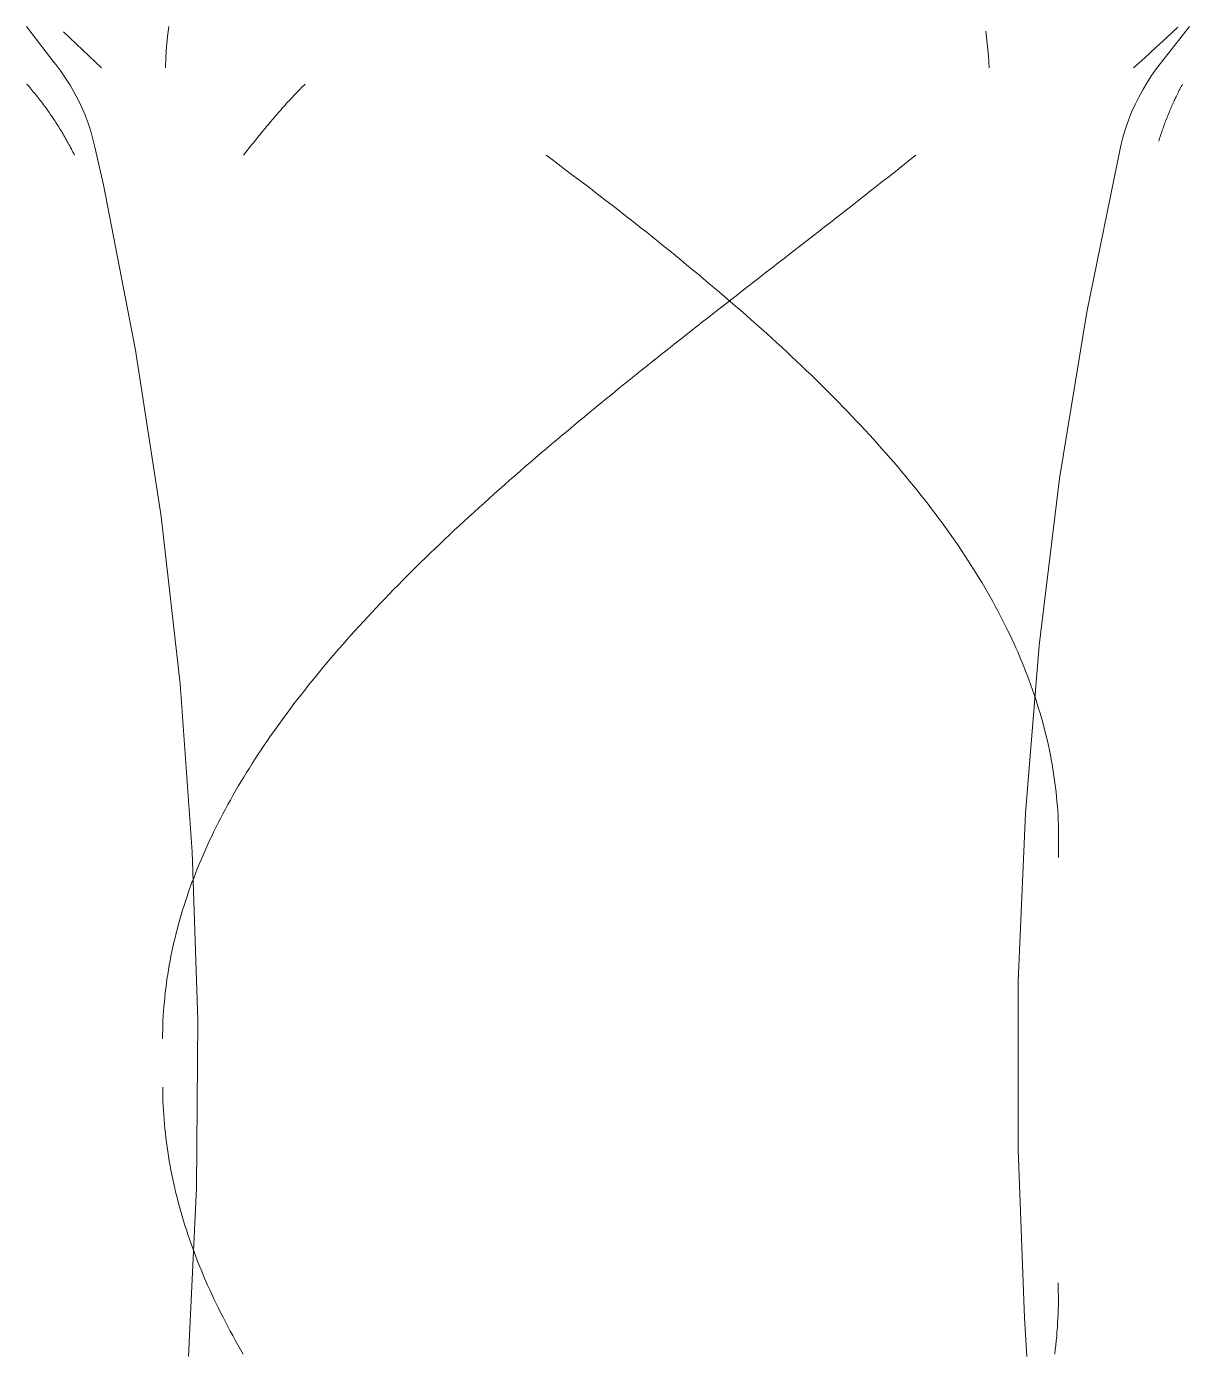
# Model space of a CAD drawing. Header units: inches. Extents: x -55396 to -733, y -290 to 853.
# Drawn here: x -54951.03 to -54939.93, y 101.31 to 114 of the extents above; entities that cross this region are included whole.
import ezdxf

# ---------------------------------------------------------------- set-up
doc = ezdxf.new("R2010")
doc.units = ezdxf.units.IN
doc.header["$MEASUREMENT"] = 0
doc.layers.add('Q-SPCQ', color=91, linetype='Continuous', lineweight=9)

# ---------------------------------------------------------------- blocks, each defined once
blk = doc.blocks.new('FP_276-Section 1')
at = {"layer": 'Q-SPCQ'}
for p, q in [((21711.469, 112.774), (21711.527, 112.731)), ((21711.527, 112.731), (21711.585, 112.687)), ((21711.585, 112.687), (21711.643, 112.644)), ((21714.891, 112.689), (21714.838, 112.646)), ((21714.945, 112.732), (21714.891, 112.689)), ((21714.999, 112.774), (21714.945, 112.732)), ((21711.643, 112.644), (21711.701, 112.6)), ((21711.701, 112.6), (21711.758, 112.557)), ((21711.758, 112.557), (21711.816, 112.513)), ((21714.73, 112.56), (21714.675, 112.518)), ((21714.784, 112.603), (21714.73, 112.56)), ((21714.838, 112.646), (21714.784, 112.603)), ((21711.816, 112.513), (21711.873, 112.47)), ((21711.873, 112.47), (21711.93, 112.426)), ((21711.93, 112.426), (21711.986, 112.383)), ((21714.567, 112.432), (21714.512, 112.389)), ((21714.621, 112.475), (21714.567, 112.432)), ((21714.675, 112.518), (21714.621, 112.475)), ((21711.986, 112.383), (21712.043, 112.339)), ((21712.043, 112.339), (21712.099, 112.296)), ((21712.099, 112.296), (21712.156, 112.252)), ((21714.403, 112.303), (21714.348, 112.261)), ((21714.457, 112.346), (21714.403, 112.303)), ((21714.512, 112.389), (21714.457, 112.346)), ((21712.156, 112.252), (21712.211, 112.208)), ((21712.211, 112.208), (21712.267, 112.165)), ((21712.267, 112.165), (21712.323, 112.121)), ((21714.238, 112.175), (21714.183, 112.132)), ((21714.293, 112.218), (21714.238, 112.175)), ((21714.348, 112.261), (21714.293, 112.218)), ((21712.323, 112.121), (21712.378, 112.078)), ((21712.378, 112.078), (21712.433, 112.034)), ((21712.433, 112.034), (21712.488, 111.99)), ((21714.073, 112.046), (21714.017, 112.003)), ((21714.128, 112.089), (21714.073, 112.046)), ((21714.183, 112.132), (21714.128, 112.089)), ((21712.488, 111.99), (21712.542, 111.947)), ((21712.542, 111.947), (21712.596, 111.903)), ((21713.907, 111.917), (21713.851, 111.874)), ((21713.962, 111.96), (21713.907, 111.917)), ((21714.017, 112.003), (21713.962, 111.96)), ((21712.596, 111.903), (21712.651, 111.859)), ((21712.651, 111.859), (21712.704, 111.816)), ((21712.704, 111.816), (21712.758, 111.772)), ((21713.741, 111.788), (21713.685, 111.745)), ((21713.796, 111.831), (21713.741, 111.788)), ((21713.851, 111.874), (21713.796, 111.831)), ((21712.758, 111.772), (21712.811, 111.728)), ((21712.811, 111.728), (21712.864, 111.684)), ((21712.864, 111.684), (21712.917, 111.641)), ((21713.574, 111.659), (21713.519, 111.616)), ((21713.63, 111.702), (21713.574, 111.659)), ((21713.685, 111.745), (21713.63, 111.702)), ((21712.917, 111.641), (21712.969, 111.597)), ((21712.969, 111.597), (21713.021, 111.553)), ((21713.021, 111.553), (21713.073, 111.509)), ((21713.408, 111.53), (21713.353, 111.487)), ((21713.464, 111.573), (21713.408, 111.53)), ((21713.519, 111.616), (21713.464, 111.573)), ((21713.073, 111.509), (21713.125, 111.466)), ((21713.125, 111.466), (21713.176, 111.422)), ((21713.176, 111.422), (21713.227, 111.378)), ((21713.242, 111.401), (21713.187, 111.358)), ((21713.298, 111.444), (21713.242, 111.401)), ((21713.353, 111.487), (21713.298, 111.444)), ((21713.077, 111.272), (21713.022, 111.229)), ((21713.132, 111.315), (21713.077, 111.272)), ((21713.187, 111.358), (21713.132, 111.315)), ((21713.227, 111.378), (21713.277, 111.334)), ((21713.277, 111.334), (21713.328, 111.291)), ((21713.328, 111.291), (21713.378, 111.247)), ((21712.967, 111.185), (21712.912, 111.142)), ((21713.022, 111.229), (21712.967, 111.185)), ((21713.378, 111.247), (21713.428, 111.203)), ((21713.428, 111.203), (21713.477, 111.159)), ((21713.477, 111.159), (21713.526, 111.115)), ((21712.802, 111.056), (21712.747, 111.013)), ((21712.857, 111.099), (21712.802, 111.056)), ((21712.912, 111.142), (21712.857, 111.099)), ((21713.526, 111.115), (21713.575, 111.071)), ((21713.575, 111.071), (21713.623, 111.028)), ((21713.623, 111.028), (21713.671, 110.984)), ((21712.638, 110.927), (21712.584, 110.883)), ((21712.693, 110.97), (21712.638, 110.927)), ((21712.747, 111.013), (21712.693, 110.97)), ((21713.671, 110.984), (21713.719, 110.94)), ((21713.719, 110.94), (21713.766, 110.896)), ((21713.766, 110.896), (21713.813, 110.852)), ((21712.475, 110.797), (21712.421, 110.754)), ((21712.529, 110.84), (21712.475, 110.797)), ((21712.584, 110.883), (21712.529, 110.84)), ((21713.813, 110.852), (21713.86, 110.808)), ((21713.86, 110.808), (21713.906, 110.764)), ((21713.906, 110.764), (21713.952, 110.72)), ((21712.313, 110.667), (21712.259, 110.624)), ((21712.367, 110.711), (21712.313, 110.667)), ((21712.421, 110.754), (21712.367, 110.711)), ((21713.952, 110.72), (21713.998, 110.676)), ((21713.998, 110.676), (21714.043, 110.632)), ((21712.152, 110.538), (21712.099, 110.494)), ((21712.206, 110.581), (21712.152, 110.538)), ((21712.259, 110.624), (21712.206, 110.581)), ((21714.043, 110.632), (21714.088, 110.588)), ((21714.088, 110.588), (21714.132, 110.545)), ((21714.132, 110.545), (21714.176, 110.501)), ((21711.993, 110.408), (21711.94, 110.365)), ((21712.046, 110.451), (21711.993, 110.408)), ((21712.099, 110.494), (21712.046, 110.451)), ((21714.176, 110.501), (21714.22, 110.457)), ((21714.22, 110.457), (21714.263, 110.413)), ((21714.263, 110.413), (21714.306, 110.369)), ((21711.835, 110.278), (21711.783, 110.235)), ((21711.888, 110.321), (21711.835, 110.278)), ((21711.94, 110.365), (21711.888, 110.321)), ((21714.306, 110.369), (21714.349, 110.325)), ((21714.349, 110.325), (21714.391, 110.281)), ((21714.391, 110.281), (21714.433, 110.237)), ((21711.679, 110.148), (21711.627, 110.105)), ((21711.731, 110.192), (21711.679, 110.148)), ((21711.783, 110.235), (21711.731, 110.192)), ((21714.433, 110.237), (21714.474, 110.193)), ((21714.474, 110.193), (21714.515, 110.149)), ((21714.515, 110.149), (21714.556, 110.105)), ((21711.524, 110.018), (21711.473, 109.975)), ((21711.576, 110.062), (21711.524, 110.018)), ((21711.627, 110.105), (21711.576, 110.062)), ((21714.556, 110.105), (21714.596, 110.061)), ((21714.596, 110.061), (21714.636, 110.016)), ((21714.636, 110.016), (21714.675, 109.972)), ((21711.372, 109.888), (21711.321, 109.845)), ((21711.422, 109.932), (21711.372, 109.888)), ((21711.473, 109.975), (21711.422, 109.932)), ((21714.675, 109.972), (21714.714, 109.928)), ((21714.714, 109.928), (21714.753, 109.884)), ((21714.753, 109.884), (21714.791, 109.84)), ((21711.221, 109.758), (21711.171, 109.715)), ((21711.271, 109.802), (21711.221, 109.758)), ((21711.321, 109.845), (21711.271, 109.802)), ((21714.791, 109.84), (21714.829, 109.796)), ((21714.829, 109.796), (21714.866, 109.752)), ((21714.866, 109.752), (21714.903, 109.708)), ((21711.072, 109.628), (21711.023, 109.585)), ((21711.122, 109.671), (21711.072, 109.628)), ((21711.171, 109.715), (21711.122, 109.671)), ((21714.903, 109.708), (21714.939, 109.664)), ((21714.939, 109.664), (21714.975, 109.62)), ((21710.926, 109.498), (21710.878, 109.454)), ((21710.975, 109.541), (21710.926, 109.498)), ((21711.023, 109.585), (21710.975, 109.541)), ((21714.975, 109.62), (21715.011, 109.576)), ((21715.011, 109.576), (21715.046, 109.531)), ((21715.046, 109.531), (21715.081, 109.487)), ((21710.782, 109.367), (21710.734, 109.324)), ((21710.83, 109.411), (21710.782, 109.367)), ((21710.878, 109.454), (21710.83, 109.411)), ((21715.081, 109.487), (21715.115, 109.443)), ((21715.115, 109.443), (21715.149, 109.399)), ((21715.149, 109.399), (21715.182, 109.355)), ((21710.687, 109.281), (21710.64, 109.237)), ((21710.734, 109.324), (21710.687, 109.281)), ((21715.182, 109.355), (21715.215, 109.311)), ((21715.215, 109.311), (21715.248, 109.267)), ((21715.248, 109.267), (21715.28, 109.222)), ((21710.547, 109.15), (21710.501, 109.107)), ((21710.594, 109.194), (21710.547, 109.15)), ((21710.64, 109.237), (21710.594, 109.194)), ((21715.28, 109.222), (21715.312, 109.178)), ((21715.312, 109.178), (21715.343, 109.134)), ((21715.343, 109.134), (21715.374, 109.09)), ((21710.41, 109.02), (21710.365, 108.976)), ((21710.455, 109.063), (21710.41, 109.02)), ((21710.501, 109.107), (21710.455, 109.063)), ((21715.374, 109.09), (21715.404, 109.046)), ((21715.404, 109.046), (21715.434, 109.001)), ((21715.434, 109.001), (21715.463, 108.957)), ((21710.275, 108.889), (21710.231, 108.846)), ((21710.32, 108.933), (21710.275, 108.889)), ((21710.365, 108.976), (21710.32, 108.933)), ((21715.463, 108.957), (21715.492, 108.913)), ((21715.492, 108.913), (21715.521, 108.869)), ((21715.521, 108.869), (21715.549, 108.825)), ((21710.144, 108.759), (21710.1, 108.715)), ((21710.187, 108.802), (21710.144, 108.759)), ((21710.231, 108.846), (21710.187, 108.802)), ((21715.549, 108.825), (21715.576, 108.78)), ((21715.576, 108.78), (21715.603, 108.736)), ((21715.603, 108.736), (21715.63, 108.692)), ((21710.015, 108.628), (21709.972, 108.585)), ((21710.057, 108.672), (21710.015, 108.628)), ((21710.1, 108.715), (21710.057, 108.672)), ((21715.63, 108.692), (21715.656, 108.648)), ((21715.656, 108.648), (21715.682, 108.603)), ((21709.889, 108.498), (21709.847, 108.454)), ((21709.93, 108.541), (21709.889, 108.498)), ((21709.972, 108.585), (21709.93, 108.541)), ((21715.682, 108.603), (21715.707, 108.559)), ((21715.707, 108.559), (21715.732, 108.515)), ((21715.732, 108.515), (21715.756, 108.471)), ((21709.766, 108.367), (21709.726, 108.323)), ((21709.806, 108.41), (21709.766, 108.367)), ((21709.847, 108.454), (21709.806, 108.41)), ((21715.756, 108.471), (21715.78, 108.426)), ((21715.78, 108.426), (21715.803, 108.382)), ((21715.803, 108.382), (21715.826, 108.338)), ((21709.646, 108.236), (21709.607, 108.193)), ((21709.686, 108.28), (21709.646, 108.236)), ((21709.726, 108.323), (21709.686, 108.28)), ((21715.826, 108.338), (21715.848, 108.293)), ((21715.848, 108.293), (21715.87, 108.249)), ((21715.87, 108.249), (21715.892, 108.205)), ((21709.53, 108.105), (21709.492, 108.062)), ((21709.568, 108.149), (21709.53, 108.105)), ((21709.607, 108.193), (21709.568, 108.149)), ((21715.892, 108.205), (21715.913, 108.16)), ((21715.913, 108.16), (21715.933, 108.116)), ((21715.933, 108.116), (21715.953, 108.072)), ((21709.416, 107.974), (21709.379, 107.931)), ((21709.454, 108.018), (21709.416, 107.974)), ((21709.492, 108.062), (21709.454, 108.018)), ((21715.953, 108.072), (21715.973, 108.027)), ((21715.973, 108.027), (21715.992, 107.983)), ((21715.992, 107.983), (21716.011, 107.939)), ((21709.343, 107.887), (21709.307, 107.844)), ((21709.379, 107.931), (21709.343, 107.887)), ((21716.011, 107.939), (21716.029, 107.894)), ((21716.029, 107.894), (21716.046, 107.85)), ((21716.046, 107.85), (21716.064, 107.806)), ((21709.235, 107.756), (21709.2, 107.713)), ((21709.271, 107.8), (21709.235, 107.756)), ((21709.307, 107.844), (21709.271, 107.8)), ((21716.064, 107.806), (21716.08, 107.761)), ((21716.08, 107.761), (21716.096, 107.717)), ((21716.096, 107.717), (21716.112, 107.673)), ((21709.131, 107.625), (21709.098, 107.582)), ((21709.166, 107.669), (21709.131, 107.625)), ((21709.2, 107.713), (21709.166, 107.669)), ((21716.112, 107.673), (21716.127, 107.628)), ((21716.127, 107.628), (21716.142, 107.584)), ((21709.031, 107.494), (21708.998, 107.451)), ((21709.064, 107.538), (21709.031, 107.494)), ((21709.098, 107.582), (21709.064, 107.538)), ((21716.142, 107.584), (21716.156, 107.54)), ((21716.156, 107.54), (21716.17, 107.495)), ((21716.17, 107.495), (21716.184, 107.451)), ((21708.934, 107.363), (21708.903, 107.32)), ((21708.966, 107.407), (21708.934, 107.363)), ((21708.998, 107.451), (21708.966, 107.407)), ((21716.184, 107.451), (21716.196, 107.406)), ((21716.196, 107.406), (21716.209, 107.362)), ((21716.209, 107.362), (21716.221, 107.318)), ((21708.841, 107.232), (21708.811, 107.189)), ((21708.872, 107.276), (21708.841, 107.232)), ((21708.903, 107.32), (21708.872, 107.276)), ((21716.221, 107.318), (21716.232, 107.273)), ((21716.232, 107.273), (21716.243, 107.229)), ((21716.243, 107.229), (21716.253, 107.184)), ((21708.752, 107.101), (21708.723, 107.058)), ((21708.781, 107.145), (21708.752, 107.101)), ((21708.811, 107.189), (21708.781, 107.145)), ((21716.253, 107.184), (21716.263, 107.14)), ((21716.263, 107.14), (21716.273, 107.095)), ((21716.273, 107.095), (21716.282, 107.051)), ((21708.666, 106.97), (21708.639, 106.926)), ((21708.694, 107.014), (21708.666, 106.97)), ((21708.723, 107.058), (21708.694, 107.014)), ((21716.282, 107.051), (21716.29, 107.007)), ((21716.29, 107.007), (21716.298, 106.962)), ((21716.298, 106.962), (21716.306, 106.918)), ((21708.584, 106.839), (21708.558, 106.795)), ((21708.611, 106.883), (21708.584, 106.839)), ((21708.639, 106.926), (21708.611, 106.883)), ((21716.306, 106.918), (21716.313, 106.873)), ((21716.313, 106.873), (21716.319, 106.829)), ((21716.319, 106.829), (21716.325, 106.784)), ((21708.507, 106.708), (21708.482, 106.664)), ((21708.532, 106.752), (21708.507, 106.708)), ((21708.558, 106.795), (21708.532, 106.752)), ((21716.325, 106.784), (21716.331, 106.74)), ((21716.331, 106.74), (21716.336, 106.695)), ((21708.433, 106.577), (21708.409, 106.533)), ((21708.457, 106.62), (21708.433, 106.577)), ((21708.482, 106.664), (21708.457, 106.62)), ((21716.336, 106.695), (21716.341, 106.651)), ((21716.341, 106.651), (21716.345, 106.607)), ((21716.345, 106.607), (21716.349, 106.562)), ((21708.386, 106.489), (21708.363, 106.445)), ((21708.409, 106.533), (21708.386, 106.489)), ((21716.349, 106.562), (21716.352, 106.518)), ((21716.352, 106.518), (21716.355, 106.473)), ((21716.355, 106.473), (21716.357, 106.429)), ((21708.319, 106.358), (21708.297, 106.314)), ((21708.34, 106.402), (21708.319, 106.358)), ((21708.363, 106.445), (21708.34, 106.402)), ((21716.357, 106.429), (21716.359, 106.384)), ((21716.359, 106.384), (21716.36, 106.34)), ((21716.36, 106.34), (21716.361, 106.295)), ((21708.255, 106.227), (21708.235, 106.183)), ((21708.276, 106.27), (21708.255, 106.227)), ((21708.297, 106.314), (21708.276, 106.27)), ((21716.361, 106.206), (21716.36, 106.162)), ((21716.361, 106.295), (21716.361, 106.251)), ((21716.361, 106.251), (21716.361, 106.206)), ((21708.196, 106.095), (21708.177, 106.051)), ((21708.216, 106.139), (21708.196, 106.095)), ((21708.235, 106.183), (21708.216, 106.139)), ((21716.359, 106.117), (21716.358, 106.073)), ((21716.36, 106.162), (21716.359, 106.117)), ((21708.141, 105.964), (21708.124, 105.92)), ((21708.159, 106.008), (21708.141, 105.964)), ((21708.177, 106.051), (21708.159, 106.008)), ((21708.09, 105.833), (21708.074, 105.789)), ((21708.107, 105.876), (21708.09, 105.833)), ((21708.124, 105.92), (21708.107, 105.876)), ((21708.044, 105.701), (21708.029, 105.657)), ((21708.059, 105.745), (21708.044, 105.701)), ((21708.074, 105.789), (21708.059, 105.745)), ((21708.001, 105.57), (21707.988, 105.526)), ((21708.015, 105.614), (21708.001, 105.57)), ((21708.029, 105.657), (21708.015, 105.614)), ((21707.963, 105.438), (21707.951, 105.395)), ((21707.975, 105.482), (21707.963, 105.438)), ((21707.988, 105.526), (21707.975, 105.482)), ((21707.929, 105.307), (21707.919, 105.263)), ((21707.94, 105.351), (21707.929, 105.307)), ((21707.951, 105.395), (21707.94, 105.351)), ((21707.909, 105.219), (21707.899, 105.175)), ((21707.919, 105.263), (21707.909, 105.219)), ((21707.882, 105.088), (21707.874, 105.044)), ((21707.89, 105.132), (21707.882, 105.088)), ((21707.899, 105.175), (21707.89, 105.132)), ((21707.859, 104.956), (21707.852, 104.913)), ((21707.866, 105), (21707.859, 104.956)), ((21707.874, 105.044), (21707.866, 105)), ((21707.841, 104.825), (21707.835, 104.781)), ((21707.846, 104.869), (21707.841, 104.825)), ((21707.852, 104.913), (21707.846, 104.869)), ((21707.827, 104.693), (21707.823, 104.65)), ((21707.831, 104.737), (21707.827, 104.693)), ((21707.835, 104.781), (21707.831, 104.737)), ((21707.817, 104.562), (21707.814, 104.518)), ((21707.82, 104.606), (21707.817, 104.562)), ((21707.823, 104.65), (21707.82, 104.606)), ((21707.811, 104.43), (21707.81, 104.387)), ((21707.813, 104.474), (21707.811, 104.43)), ((21707.814, 104.518), (21707.813, 104.474)), ((21707.81, 104.387), (21707.81, 104.343)), ((21707.811, 103.881), (21707.812, 103.837)), ((21707.812, 103.837), (21707.813, 103.793)), ((21707.813, 103.793), (21707.814, 103.749)), ((21707.814, 103.749), (21707.816, 103.705)), ((21707.816, 103.705), (21707.818, 103.661)), ((21707.818, 103.661), (21707.821, 103.617)), ((21707.821, 103.617), (21707.825, 103.573)), ((21707.825, 103.573), (21707.828, 103.529)), ((21707.828, 103.529), (21707.832, 103.485)), ((21707.832, 103.485), (21707.837, 103.442)), ((21707.837, 103.442), (21707.842, 103.398)), ((21707.842, 103.398), (21707.848, 103.354)), ((21707.848, 103.354), (21707.854, 103.31)), ((21707.854, 103.31), (21707.86, 103.266)), ((21707.86, 103.266), (21707.867, 103.222)), ((21707.867, 103.222), (21707.874, 103.178)), ((21707.874, 103.178), (21707.882, 103.134)), ((21707.882, 103.134), (21707.89, 103.09)), ((21707.89, 103.09), (21707.899, 103.046)), ((21707.899, 103.046), (21707.908, 103.002)), ((21707.908, 103.002), (21707.918, 102.958)), ((21707.918, 102.958), (21707.928, 102.915)), ((21707.928, 102.915), (21707.938, 102.871)), ((21707.938, 102.871), (21707.949, 102.827)), ((21707.949, 102.827), (21707.96, 102.783)), ((21707.96, 102.783), (21707.972, 102.739)), ((21707.972, 102.739), (21707.985, 102.695)), ((21707.985, 102.695), (21707.997, 102.651)), ((21707.997, 102.651), (21708.01, 102.607)), ((21708.01, 102.607), (21708.024, 102.563)), ((21708.024, 102.563), (21708.038, 102.519)), ((21708.038, 102.519), (21708.052, 102.476)), ((21708.052, 102.476), (21708.067, 102.432)), ((21708.067, 102.432), (21708.083, 102.388)), ((21708.083, 102.388), (21708.098, 102.344)), ((21708.098, 102.344), (21708.115, 102.3)), ((21708.115, 102.3), (21708.131, 102.256)), ((21708.131, 102.256), (21708.148, 102.212)), ((21708.148, 102.212), (21708.166, 102.168)), ((21708.166, 102.168), (21708.184, 102.125)), ((21708.184, 102.125), (21708.202, 102.081)), ((21708.202, 102.081), (21708.221, 102.037)), ((21708.221, 102.037), (21708.24, 101.993)), ((21716.355, 102.013), (21716.356, 101.97)), ((21708.24, 101.993), (21708.26, 101.949)), ((21708.26, 101.949), (21708.28, 101.905)), ((21708.28, 101.905), (21708.3, 101.861)), ((21716.356, 101.97), (21716.357, 101.928)), ((21716.357, 101.928), (21716.358, 101.886)), ((21716.358, 101.886), (21716.358, 101.843)), ((21708.3, 101.861), (21708.321, 101.817)), ((21708.321, 101.817), (21708.343, 101.774)), ((21708.343, 101.774), (21708.364, 101.73)), ((21716.357, 101.759), (21716.355, 101.716)), ((21716.358, 101.801), (21716.357, 101.759)), ((21716.358, 101.843), (21716.358, 101.801)), ((21708.364, 101.73), (21708.387, 101.686)), ((21708.387, 101.686), (21708.409, 101.642)), ((21708.409, 101.642), (21708.432, 101.598)), ((21716.351, 101.632), (21716.349, 101.589)), ((21716.354, 101.674), (21716.351, 101.632)), ((21716.355, 101.716), (21716.354, 101.674)), ((21708.432, 101.598), (21708.456, 101.554)), ((21708.456, 101.554), (21708.479, 101.511)), ((21708.479, 101.511), (21708.504, 101.467)), ((21716.342, 101.505), (21716.338, 101.462)), ((21716.345, 101.547), (21716.342, 101.505)), ((21716.349, 101.589), (21716.345, 101.547)), ((21708.504, 101.467), (21708.528, 101.423)), ((21708.528, 101.423), (21708.554, 101.379)), ((21708.554, 101.379), (21708.579, 101.335)), ((21716.328, 101.378), (21716.323, 101.335)), ((21716.333, 101.42), (21716.328, 101.378)), ((21716.338, 101.462), (21716.333, 101.42))]:
    blk.add_line(p, q, dxfattribs=at)
blk = doc.blocks.new('FP_277-Section 1')
at = {"layer": 'Q-SPCQ', "flags": 128}
for points in [[(21708.058, 101.312), (21708.134, 102.917), (21708.146, 104.523), (21708.093, 106.128), (21707.977, 107.73), (21707.796, 109.325), (21707.552, 110.913), (21707.245, 112.489), (21707.165, 112.849)], [(21716.95, 112.849), (21716.629, 111.275), (21716.37, 109.69), (21716.175, 108.096), (21716.044, 106.496), (21715.976, 104.891), (21715.973, 103.285), (21716.035, 101.68), (21716.058, 101.312)]]:
    blk.add_lwpolyline(points, dxfattribs=at)
blk = doc.blocks.new('FP_278-Section 1')
at = {"layer": 'Q-SPCQ'}
for p, q in [((21706.864, 113.949), (21706.984, 113.835)), ((21707.869, 114), (21707.856, 113.907)), ((21715.665, 113.955), (21715.68, 113.838)), ((21717.497, 113.995), (21717.394, 113.897)), ((21706.984, 113.835), (21707.105, 113.72)), ((21707.856, 113.907), (21707.846, 113.807)), ((21715.68, 113.838), (21715.691, 113.722)), ((21717.394, 113.897), (21717.289, 113.8)), ((21707.105, 113.72), (21707.227, 113.607)), ((21707.84, 113.707), (21707.837, 113.607)), ((21707.846, 113.807), (21707.84, 113.707)), ((21715.691, 113.722), (21715.699, 113.607)), ((21717.183, 113.703), (21717.076, 113.607)), ((21717.289, 113.8), (21717.183, 113.703))]:
    blk.add_line(p, q, dxfattribs=at)
blk = doc.blocks.new('FP_279-Section 1')
at = {"layer": 'Q-SPCQ'}
for p, q in [((21706.773, 113.662), (21706.512, 114)), ((21717.608, 114), (21717.343, 113.662))]:
    blk.add_line(p, q, dxfattribs=at)
blk = doc.blocks.new('FP_280-Section 1')
at = {"layer": 'Q-SPCQ'}
for p, q in [((21706.516, 113.45), (21706.526, 113.439)), ((21706.526, 113.439), (21706.536, 113.427)), ((21706.536, 113.427), (21706.546, 113.415)), ((21709.146, 113.427), (21709.134, 113.415)), ((21709.158, 113.439), (21709.146, 113.427)), ((21709.17, 113.45), (21709.158, 113.439)), ((21717.53, 113.427), (21717.524, 113.415)), ((21717.537, 113.439), (21717.53, 113.427)), ((21717.543, 113.45), (21717.537, 113.439)), ((21706.546, 113.415), (21706.556, 113.403)), ((21706.556, 113.403), (21706.566, 113.391)), ((21706.566, 113.391), (21706.576, 113.379)), ((21706.576, 113.379), (21706.586, 113.367)), ((21706.586, 113.367), (21706.596, 113.355)), ((21706.596, 113.355), (21706.606, 113.343)), ((21706.606, 113.343), (21706.616, 113.331)), ((21706.616, 113.331), (21706.626, 113.318)), ((21706.626, 113.318), (21706.635, 113.306)), ((21706.635, 113.306), (21706.645, 113.293)), ((21709.029, 113.306), (21709.017, 113.293)), ((21709.04, 113.318), (21709.029, 113.306)), ((21709.052, 113.331), (21709.04, 113.318)), ((21709.064, 113.343), (21709.052, 113.331)), ((21709.075, 113.355), (21709.064, 113.343)), ((21709.087, 113.367), (21709.075, 113.355)), ((21709.099, 113.379), (21709.087, 113.367)), ((21709.111, 113.391), (21709.099, 113.379)), ((21709.122, 113.403), (21709.111, 113.391)), ((21709.134, 113.415), (21709.122, 113.403)), ((21717.47, 113.306), (21717.464, 113.294)), ((21717.476, 113.319), (21717.47, 113.306)), ((21717.482, 113.331), (21717.476, 113.319)), ((21717.488, 113.343), (21717.482, 113.331)), ((21717.494, 113.356), (21717.488, 113.343)), ((21717.5, 113.368), (21717.494, 113.356)), ((21717.506, 113.38), (21717.5, 113.368)), ((21717.512, 113.392), (21717.506, 113.38)), ((21717.518, 113.404), (21717.512, 113.392)), ((21717.524, 113.415), (21717.518, 113.404)), ((21706.645, 113.293), (21706.655, 113.281)), ((21706.655, 113.281), (21706.664, 113.268)), ((21706.664, 113.268), (21706.674, 113.255)), ((21706.674, 113.255), (21706.683, 113.242)), ((21706.683, 113.242), (21706.693, 113.23)), ((21706.693, 113.23), (21706.702, 113.217)), ((21706.702, 113.217), (21706.711, 113.204)), ((21706.711, 113.204), (21706.721, 113.191)), ((21706.721, 113.191), (21706.73, 113.177)), ((21706.73, 113.177), (21706.739, 113.164)), ((21708.914, 113.177), (21708.903, 113.164)), ((21708.925, 113.191), (21708.914, 113.177)), ((21708.937, 113.204), (21708.925, 113.191)), ((21708.948, 113.217), (21708.937, 113.204)), ((21708.96, 113.23), (21708.948, 113.217)), ((21708.971, 113.242), (21708.96, 113.23)), ((21708.983, 113.255), (21708.971, 113.242)), ((21708.994, 113.268), (21708.983, 113.255)), ((21709.006, 113.281), (21708.994, 113.268)), ((21709.017, 113.293), (21709.006, 113.281)), ((21717.414, 113.179), (21717.408, 113.166)), ((21717.419, 113.192), (21717.414, 113.179)), ((21717.425, 113.205), (21717.419, 113.192)), ((21717.43, 113.218), (21717.425, 113.205)), ((21717.436, 113.231), (21717.43, 113.218)), ((21717.442, 113.243), (21717.436, 113.231)), ((21717.447, 113.256), (21717.442, 113.243)), ((21717.453, 113.269), (21717.447, 113.256)), ((21717.459, 113.281), (21717.453, 113.269)), ((21717.464, 113.294), (21717.459, 113.281)), ((21706.739, 113.164), (21706.748, 113.151)), ((21706.748, 113.151), (21706.757, 113.138)), ((21706.757, 113.138), (21706.766, 113.124)), ((21706.766, 113.124), (21706.775, 113.111)), ((21706.775, 113.111), (21706.784, 113.097)), ((21706.784, 113.097), (21706.793, 113.084)), ((21706.793, 113.084), (21706.801, 113.07)), ((21706.801, 113.07), (21706.81, 113.057)), ((21706.81, 113.057), (21706.819, 113.043)), ((21708.811, 113.057), (21708.8, 113.043)), ((21708.823, 113.07), (21708.811, 113.057)), ((21708.834, 113.084), (21708.823, 113.07)), ((21708.846, 113.097), (21708.834, 113.084)), ((21708.857, 113.111), (21708.846, 113.097)), ((21708.868, 113.124), (21708.857, 113.111)), ((21708.88, 113.138), (21708.868, 113.124)), ((21708.891, 113.151), (21708.88, 113.138)), ((21708.903, 113.164), (21708.891, 113.151)), ((21717.367, 113.059), (21717.362, 113.045)), ((21717.372, 113.072), (21717.367, 113.059)), ((21717.377, 113.086), (21717.372, 113.072)), ((21717.382, 113.099), (21717.377, 113.086)), ((21717.387, 113.112), (21717.382, 113.099)), ((21717.393, 113.126), (21717.387, 113.112)), ((21717.398, 113.139), (21717.393, 113.126)), ((21717.403, 113.152), (21717.398, 113.139)), ((21717.408, 113.166), (21717.403, 113.152)), ((21706.819, 113.043), (21706.827, 113.029)), ((21706.827, 113.029), (21706.836, 113.015)), ((21706.836, 113.015), (21706.844, 113.002)), ((21706.844, 113.002), (21706.852, 112.988)), ((21706.852, 112.988), (21706.861, 112.974)), ((21706.861, 112.974), (21706.869, 112.96)), ((21706.869, 112.96), (21706.877, 112.946)), ((21706.877, 112.946), (21706.885, 112.932)), ((21706.885, 112.932), (21706.893, 112.918)), ((21708.709, 112.932), (21708.697, 112.918)), ((21708.72, 112.946), (21708.709, 112.932)), ((21708.732, 112.96), (21708.72, 112.946)), ((21708.743, 112.974), (21708.732, 112.96)), ((21708.754, 112.988), (21708.743, 112.974)), ((21708.766, 113.002), (21708.754, 112.988)), ((21708.777, 113.015), (21708.766, 113.002)), ((21708.789, 113.029), (21708.777, 113.015)), ((21708.8, 113.043), (21708.789, 113.029)), ((21717.32, 112.92), (21717.316, 112.906)), ((21717.324, 112.934), (21717.32, 112.92)), ((21717.329, 112.948), (21717.324, 112.934)), ((21717.333, 112.962), (21717.329, 112.948)), ((21717.338, 112.976), (21717.333, 112.962)), ((21717.343, 112.99), (21717.338, 112.976)), ((21717.348, 113.004), (21717.343, 112.99)), ((21717.352, 113.018), (21717.348, 113.004)), ((21717.357, 113.031), (21717.352, 113.018)), ((21717.362, 113.045), (21717.357, 113.031)), ((21706.893, 112.918), (21706.901, 112.903)), ((21706.901, 112.903), (21706.909, 112.889)), ((21706.909, 112.889), (21706.917, 112.875)), ((21706.917, 112.875), (21706.925, 112.861)), ((21706.925, 112.861), (21706.933, 112.846)), ((21706.933, 112.846), (21706.94, 112.832)), ((21706.94, 112.832), (21706.948, 112.818)), ((21706.948, 112.818), (21706.955, 112.803)), ((21706.955, 112.803), (21706.963, 112.789)), ((21708.605, 112.803), (21708.594, 112.789)), ((21708.617, 112.818), (21708.605, 112.803)), ((21708.628, 112.832), (21708.617, 112.818)), ((21708.64, 112.846), (21708.628, 112.832)), ((21708.651, 112.861), (21708.64, 112.846)), ((21708.663, 112.875), (21708.651, 112.861)), ((21708.674, 112.889), (21708.663, 112.875)), ((21708.686, 112.903), (21708.674, 112.889)), ((21708.697, 112.918), (21708.686, 112.903)), ((21706.963, 112.789), (21706.97, 112.774)), ((21708.594, 112.789), (21708.582, 112.774))]:
    blk.add_line(p, q, dxfattribs=at)
blk = doc.blocks.new('FP_281-Section 1')
at = {"layer": 'Q-SPCQ', "flags": 128}
for points in [[(21707.165, 112.849), (21707.146, 112.926), (21707.124, 113.003), (21707.099, 113.079), (21707.07, 113.154), (21707.039, 113.228), (21707.005, 113.3), (21706.968, 113.371), (21706.928, 113.44), (21706.885, 113.508), (21706.84, 113.574), (21706.792, 113.638), (21706.773, 113.662)], [(21717.343, 113.662), (21717.294, 113.599), (21717.248, 113.533), (21717.204, 113.466), (21717.163, 113.398), (21717.125, 113.327), (21717.09, 113.256), (21717.057, 113.182), (21717.028, 113.108), (21717.001, 113.033), (21716.978, 112.956), (21716.957, 112.879), (21716.95, 112.849)]]:
    blk.add_lwpolyline(points, dxfattribs=at)
blk = doc.blocks.new('Basketball_Backstop-Performance_Sports_Systems-3103-Ceiling_Hung - 27_-0_ to 27_-11 7_8_-V275-Section 1')
at = {"layer": 'Q-SPCQ'}
for name in ['FP_279-Section 1', 'FP_278-Section 1', 'FP_281-Section 1', 'FP_280-Section 1', 'FP_277-Section 1', 'FP_276-Section 1']:
    blk.add_blockref(name, (-38328.771, 0), dxfattribs=at)

msp = doc.modelspace()

# ---------------------------------------------------------------- block references
at = {"layer": 'Q-SPCQ'}
msp.add_blockref('Basketball_Backstop-Performance_Sports_Systems-3103-Ceiling_Hung - 27_-0_ to 27_-11 7_8_-V275-Section 1', (-38328.771, 0), dxfattribs=at)

doc.saveas('drawing.dxf')
